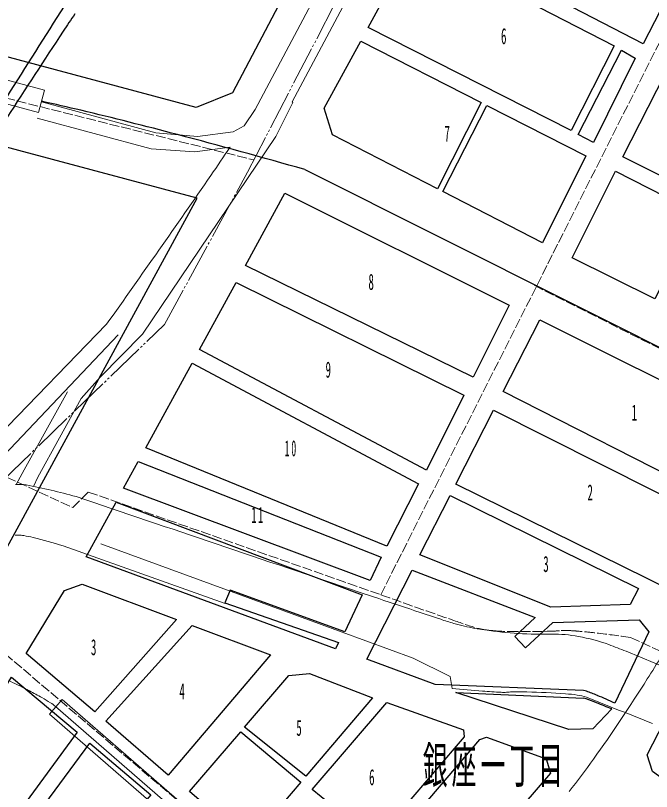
# Model space of a CAD drawing. Units: millimetres, scale not verified. Extents: x -73 to 77, y -72 to 79.
# Drawn here: x -54.39 to -25.62, y -15.81 to 19.28 of the extents above; entities that cross this region are included whole.
import ezdxf
from ezdxf.enums import TextEntityAlignment as Align

# ---------------------------------------------------------------- set-up
doc = ezdxf.new("R2010")
doc.units = ezdxf.units.MM
doc.header["$LTSCALE"] = 0.25
doc.linetypes.add('USER2', pattern=[8.8195, 7.0556, -0.35278, 0.35278, -0.35278, 0.35278, -0.35278])
doc.linetypes.add('USER3', pattern=[2.11668, 1.7639, -0.35278])
for name, color, linetype in [('0-4_05 町名', 7, 'Continuous'), ('0-6_07 街区符号', 7, 'Continuous'), ('0-8_09 鉄道地下', 7, 'Continuous'), ('1-3_20 鉄道', 7, 'Continuous'), ('1-9_26 道路', 7, 'Continuous')]:
    doc.layers.add(name, color=color, linetype=linetype)
for name, color, linetype, lineweight in [('0-7_08 地下鉄', 7, 'Continuous', 18), ('0-B_12 区界', 30, 'USER2', 18), ('0-C_13 町界', 30, 'USER3', 18), ('1-1_18 高速分離帯', 5, 'Continuous', 18), ('1-2_19 鉄道駅', 6, 'Continuous', 18)]:
    doc.layers.add(name, color=color, linetype=linetype, lineweight=lineweight)
doc.styles.add('ＭＳ ゴシック', font='')
doc.styles.get('ＭＳ ゴシック').set_extended_font_data('MS Gothic')

msp = doc.modelspace()

# ---------------------------------------------------------------- linework, layer by layer
at = {"layer": '0-7_08 地下鉄'}
msp.add_lwpolyline([(-52.8576, -12.3084), (-36.7179, -26.3314), (-36.1398, -25.6658), (-52.2795, -11.6428)], close=True, dxfattribs=at)
msp.add_lwpolyline([(-9.9807, -47.9498), (-36.4392, -25.9889), (-52.5789, -11.9663)], dxfattribs=at)
at = {"layer": '0-7_08 地下鉄', "color": 30}
for centre, radius, start, end in [((-69.8964, 17.3798), 52.2819, 327.48458, 330.18309), ((-93.7398, 32.2679), 80.391, 324.55954, 327.67143), ((-55.6045, 5.1066), 33.5718, 321.46156, 324.5865)]:
    msp.add_arc(centre, radius, start, end, dxfattribs=at)
at = {"layer": '0-7_08 地下鉄'}
for centre, radius, start, end in [((-70.4983, -43.6916), 36.4973, 62.69466, 64.2414), ((-61.2721, -25.8285), 16.3923, 60.47953, 62.70781), ((-56.6666, -17.7158), 7.0635, 56.91467, 60.56227), ((-54.2985, -14.0867), 2.7301, 50.95764, 56.9785)]:
    msp.add_arc(centre, radius, start, end, dxfattribs=at)
at = {"layer": '0-8_09 鉄道地下'}
msp.add_lwpolyline([(-41.3016, 12.3146), (0.9879, -8.8739), (12.0564, -14.1439)], dxfattribs=at)
for centre, radius, start, end in [((-75.0107, -84.0682), 101.8311, 76.60875, 77.63686), ((-92.3729, -156.7636), 176.571, 75.13206, 76.59125), ((-123.0378, -274.3673), 298.1062, 74.08656, 75.23545)]:
    msp.add_arc(centre, radius, start, end, dxfattribs=at)
at = {"layer": '0-B_12 区界'}
msp.add_lwpolyline([(-73.0153, -29.6738), (-70.0491, -26.968), (-64.8531, -18.0245), (-59.642, -9.1526), (-54.9677, -1.7443), (-47.6475, 5.3113), (-43.8917, 12.1971), (-37.8062, 23.9274), (-25.6353, 47.74)], dxfattribs=at)
at = {"layer": '0-C_13 町界'}
for p, q in [((-61.6781, 17.2535), (-43.6271, 12.7555)), ((-14.1061, -1.393), (-30.927, 7.0818))]:
    msp.add_line(p, q, dxfattribs=at)
for points in [[(-37.8655, -6.9119), (-21.9414, 24.6302), (-13.6229, 41.3972), (-4.9977, 57.9265), (5.7952, 78.6565)], [(-54.7913, -1.5968), (-51.8003, -2.9724), (-51.0947, -2.2669), (-37.8655, -6.9119)], [(-26.5689, -8.844), (-12.9745, -15.0438), (-12.4453, -15.7494), (-4.2576, -19.674), (-4.0813, -19.3213), (0.746, -21.7067), (1.1367, -22.0994), (6.6882, -22.7281)], [(-2.0969, -52.4385), (-6.5066, -50.3218), (-12.0629, -45.9561), (-55.2688, -9.2339), (-56.026, -10.0346), (-59.642, -9.1526)]]:
    msp.add_lwpolyline(points, dxfattribs=at)
for centre, radius, start, end in [((67.6841, 287.1107), 312.394, 250.25266, 250.89666), ((-27.0969, 12.7677), 22.141, 250.3179, 253.30995), ((-32.7057, -5.2691), 3.259, 256.69508, 262.3362), ((-32.1173, -0.9823), 7.5858, 262.24964, 265.69103), ((-31.7237, 3.8417), 12.4259, 265.5524, 268.35174), ((-31.5233, 37.2274), 45.8098, 269.3023, 271.62087), ((-30.3999, -0.5629), 8.003, 271.23408, 275.01824), ((-29.5267, -10.7973), 2.2687, 87.87778, 94.37681), ((-29.7155, -17.1531), 8.6272, 85.19387, 88.1882), ((-31.0185, -33.1545), 24.6815, 83.48014, 85.29179), ((-34.5809, -64.7507), 56.4779, 81.84453, 83.52923)]:
    msp.add_arc(centre, radius, start, end, dxfattribs=at)
at = {"layer": '1-1_18 高速分離帯'}
for p, q in [((-53.2062, 15.3769), (-48.0482, 13.9834)), ((-53.4112, 14.6462), (-48.2535, 13.2558)), ((-50.2679, 5.3179), (-57.1767, -1.7966)), ((-56.9411, -2.7371), (-49.7387, 4.8476)), ((-52.0318, 2.2603), (-54.0017, -1.2675)), ((-53.3843, -1.5903), (-51.4144, 1.9665)), ((-54.0017, -1.2675), (-54.3607, -1.9344)), ((-53.3843, -1.5903), (-53.5807, -2.0223)), ((-44.9059, -7.3157), (-52.2378, -4.7071)), ((-44.9617, -6.6474), (-50.5345, -4.6127)), ((-15.2999, -14.2259), (-26.7715, -9.4696))]:
    msp.add_line(p, q, dxfattribs=at)
for points in [[(-51.4144, 1.9665), (-50.5638, 2.9287), (-48.6449, 4.8731), (-42.6114, 13.8129), (-41.8428, 15.3518), (-41.8814, 15.38), (-29.439, 38.7159), (-28.3752, 39.4214), (-26.078, 40.4302), (-25.5736, 40.7106), (-25.1812, 41.2146), (-23.2375, 44.3486), (-22.5092, 44.6849), (-21.7675, 44.811), (-21.2631, 44.699), (-20.0528, 44.0276)], [(-31.4658, 42.5892), (-32.5221, 40.5421), (-32.6902, 39.3656), (-32.4659, 38.133), (-32.2978, 37.3482), (-32.3612, 36.0948), (-43.5506, 15.0259), (-44.0419, 14.291), (-44.5431, 14.0258), (-46.1585, 13.8077), (-48.0482, 13.9834)], [(-44.6837, 13.3309), (-46.275, 13.1104), (-48.2535, 13.2558)], [(-44.9617, -6.6474), (-36.4068, -9.7779), (-34.7311, -10.6161), (-34.6429, -11.1453)]]:
    msp.add_lwpolyline(points, dxfattribs=at)
for centre, radius, start, end in [((-145.2488, 80.6913), 121.0404, 325.4524, 326.18509), ((-606.3426, 399.7381), 681.7525, 324.65217, 325.34293), ((-54.1967, -3.7047), 1.7843, 80.86801, 96.17527), ((-59.8758, -32.562), 31.1941, 74.70918, 78.98089), ((2154.1247, 6519.2847), 6884.6752, 251.31355, 251.42562), ((-54.2964, -4.7567), 0.5444, 87.00629, 100.82074), ((-54.3503, -6.2288), 2.0174, 80.39832, 87.66191), ((-54.9857, -10.1688), 6.0083, 76.53152, 80.69005), ((-58.2916, -23.5407), 19.7826, 72.1808, 76.24058), ((193.1787, 682.2318), 727.0382, 251.38572, 251.69581), ((-29.2708, 9.3166), 18.3085, 251.24837, 253.22549), ((12.7481, 178.8254), 192.9271, 255.80724, 255.95163), ((-32.4327, -1.8126), 6.7245, 255.79159, 263.9315), ((-30.5458, 7.984), 16.6869, 261.04381, 271.4521), ((-30.0284, -14.8781), 6.1812, 79.69396, 90.87632), ((-30.6451, -17.9079), 9.2728, 70.49878, 79.29372), ((-46.0823, -57.9887), 52.2208, 68.29728, 69.21332), ((-26.577, 70.2499), 81.7939, 264.3407, 265.31312), ((-31.5397, 8.7436), 20.0879, 265.0861, 267.47754), ((-32.318, -9.7796), 1.5489, 266.08403, 275.3547), ((-31.9366, -13.5228), 2.2138, 90.19277, 96.14171), ((-31.6251, -30.1073), 18.801, 88.88202, 90.97211), ((-31.7177, -40.4887), 29.1825, 85.65768, 89.09792), ((-30.2479, -20.6371), 9.2766, 82.1544, 85.42577), ((-29.2564, -13.6792), 2.2488, 71.89245, 82.98267), ((181.2304, 507.5789), 559.9083, 247.99531, 248.3235)]:
    msp.add_arc(centre, radius, start, end, dxfattribs=at)
at = {"layer": '1-2_19 鉄道駅'}
msp.add_lwpolyline([(-53.0701, 15.9127), (-71.4147, 20.8516), (-71.6896, 19.8297), (-53.3451, 14.8908)], close=True, dxfattribs=at)
at = {"layer": '1-3_20 鉄道'}
for centre, radius, start, end in [((7740.9724, -2451.1814), 8180.4797, 162.32542, 162.47301), ((601.6841, -396.8496), 775.2884, 147.50029, 147.85919), ((-17.2735, -4.2976), 41.7733, 145.51105, 146.81234), ((281.3057, -201.4139), 399.5499, 146.59352, 147.93354)]:
    msp.add_arc(centre, radius, start, end, dxfattribs=at)
at = {"layer": '1-9_26 道路'}
msp.add_line((-34.4672, -11.3306), (-28.6925, -11.5945), dxfattribs=at)
for points in [[(-33.0292, 44.4968), (-39.1436, 32.6356), (-37.2329, 31.591), (-37.1744, 29.8564), (-44.5676, 15.7903), (-46.2102, 15.1279), (-59.806, 18.7569), (-53.9094, 38.5753), (-60.8154, 50.6966)], [(-73.0153, -4.7081), (-57.1071, -9.0221), (-46.1785, 11.0254), (-60.7948, 14.9322)], [(-28.6925, -11.2418), (-35.4105, -10.9779), (-38.4994, -9.8293), (-36.4468, -5.8023), (-30.8801, -7.9489), (-31.7945, -8.8012), (-31.3128, -9.3177), (-30.0871, -8.1732), (-26.172, -8.0509), (-25.738, -8.5952), (-27.2779, -11.813)], [(-27.4137, -12.0793), (-28.266, -12.976), (-29.3539, -13.0057), (-34.4672, -11.3306)]]:
    msp.add_lwpolyline(points, dxfattribs=at)
for points in [[(-24.9731, 20.0048), (-26.0025, 18.0014), (-36.0154, 23.1863), (-35.1617, 25.1552)], [(-27.3144, 17.9139), (-29.2478, 14.0754), (-38.438, 18.7438), (-36.351, 22.5655)], [(-38.7736, 18.1227), (-33.331, 15.3463), (-35.2968, 11.4423), (-40.0552, 13.8931), (-40.4224, 15.0848)], [(-26.9727, 17.7151), (-26.3553, 17.3596), (-28.2412, 13.5328), (-28.9385, 13.8966)], [(-25.0041, 16.6472), (-20.0645, 14.1536), (-21.9015, 10.3798), (-26.9162, 12.8961)], [(-33.0616, 15.2092), (-28.594, 12.9343), (-30.5577, 9.0059), (-35.0604, 11.3203)], [(-27.2428, 12.2415), (-23.4876, 10.3223), (-25.4658, 6.4634), (-29.2017, 8.3231)], [(-43.9881, 7.9841), (-42.2035, 11.25), (-32.0632, 6.1864), (-33.6941, 2.9301)], [(-35.7977, -1.2802), (-46.0669, 4.1789), (-44.4112, 7.2089), (-34.1075, 2.1201)], [(-30.6693, 5.5249), (-21.8753, 1.1297), (-21.4619, -0.3304), (-22.4678, -2.3038), (-23.0335, -2.4526), (-32.3257, 2.2831)], [(-48.4978, -0.2698), (-46.4052, 3.5592), (-36.1525, -1.8924), (-37.5885, -4.7098)], [(-34.4651, -1.9134), (-32.7619, 1.428), (-23.0542, -3.4551), (-24.7161, -6.7142)], [(-49.4982, -2.0998), (-48.8388, -0.894), (-37.8427, -5.2156), (-38.3464, -6.2649)], [(-34.7338, -2.4223), (-26.2086, -6.6267), (-26.5896, -7.3581), (-30.1691, -7.47), (-36.0919, -5.1057)], [(-39.4964, -8.5952), (-44.6813, -6.7045), (-44.9135, -7.2799), (-39.7823, -9.0724), (-39.9084, -9.3583), (-51.1877, -5.1921), (-49.84, -2.7254), (-38.713, -6.9137)], [(-53.9128, -9.5716), (-52.1675, -6.7152), (-51.38, -6.4386), (-47.1115, -8.0357), (-50.7984, -12.2016)], [(-46.4031, -8.3003), (-42.8561, -9.6274), (-47.4794, -15.0734), (-50.2961, -12.6257)], [(-25.576, -14.9032), (-25.8206, -14.1457), (-23.7501, -10.1407), (-12.991, -14.9763), (-13.0158, -15.0779), (-15.3048, -14.2163), (-15.5687, -14.8161), (-13.1261, -15.8717), (-16.3535, -21.5241), (-19.1902, -19.5245)], [(-41.2603, -15.123), (-44.0246, -12.9064), (-42.0182, -10.5631), (-41.0839, -10.4769), (-38.2361, -11.5701)], [(-54.5743, -10.634), (-51.5963, -13.1318), (-58.6057, -22.6799), (-60.8396, -20.8185)], [(-34.1165, -13.0277), (-34.0944, -13.3357), (-38.1128, -18.0462), (-40.9626, -15.7266), (-37.5857, -11.7826)], [(-44.201, -13.1107), (-41.489, -15.3938), (-43.6725, -17.9556), (-43.9943, -17.9883), (-46.5168, -15.8169)], [(-58.0807, -23.1684), (-51.0237, -13.6182), (-48.2711, -15.9588), (-55.9323, -24.9444)], [(-33.3889, -13.4646), (-33.0802, -13.3584), (-30.3827, -14.3282), (-30.1932, -14.978), (-37.5113, -23.4995), (-40.0862, -21.3108)]]:
    msp.add_lwpolyline(points, close=True, dxfattribs=at)
for centre, radius, start, end in [((-28.7435, -11.7191), 0.4801, 67.4404, 83.90426), ((-31.2183, -18.7839), 7.9651, 66.71665, 70.49851), ((-42.0026, -44.4886), 35.84, 65.7422, 67.12347), ((-28.8031, -12.2243), 0.6394, 68.96841, 80.03782), ((-32.3755, -22.5296), 11.5459, 68.26657, 70.77488), ((-46.9941, -59.9746), 51.7431, 67.76435, 68.58322)]:
    msp.add_arc(centre, radius, start, end, dxfattribs=at)

# ---------------------------------------------------------------- texts
at = {"layer": '0-4_05 町名', "insert": (-35.9638, -15.6284), "char_height": 1.636, "attachment_point": 7, "style": 'ＭＳ ゴシック'}
msp.add_mtext('\\T1.17;\\W0.5;銀座一丁目', dxfattribs=at)
at = {"layer": '0-6_07 街区符号', "style": 'ＭＳ ゴシック', "width": 0.5}
for s, p in [('6', (-32.4266, 17.7699)), ('7', (-34.9843, 13.3602)), ('8', (-38.4239, 6.6573)), ('9', (-40.3642, 2.6886)), ('1', (-26.5176, 0.7483)), ('2', (-28.5168, -2.8677)), ('3', (-30.516, -6.1016)), ('3', (-50.9772, -9.8644)), ('4', (-46.9788, -11.8636)), ('5', (-41.6871, -13.51)), ('6', (-38.3946, -15.7442))]:
    msp.add_text(s, height=0.7255, dxfattribs=at).set_placement(p, align=Align.BOTTOM_LEFT)
at = {"layer": '0-6_07 街区符号', "char_height": 0.7255, "attachment_point": 7, "style": 'ＭＳ ゴシック'}
for s, insert in [('\\T1.37;\\W0.45;10', (-42.2163, -0.6628)), ('\\T1.37;\\W0.45;11', (-43.7156, -3.6615))]:
    msp.add_mtext(s, dxfattribs=dict(at, insert=insert))

doc.saveas('drawing.dxf')
